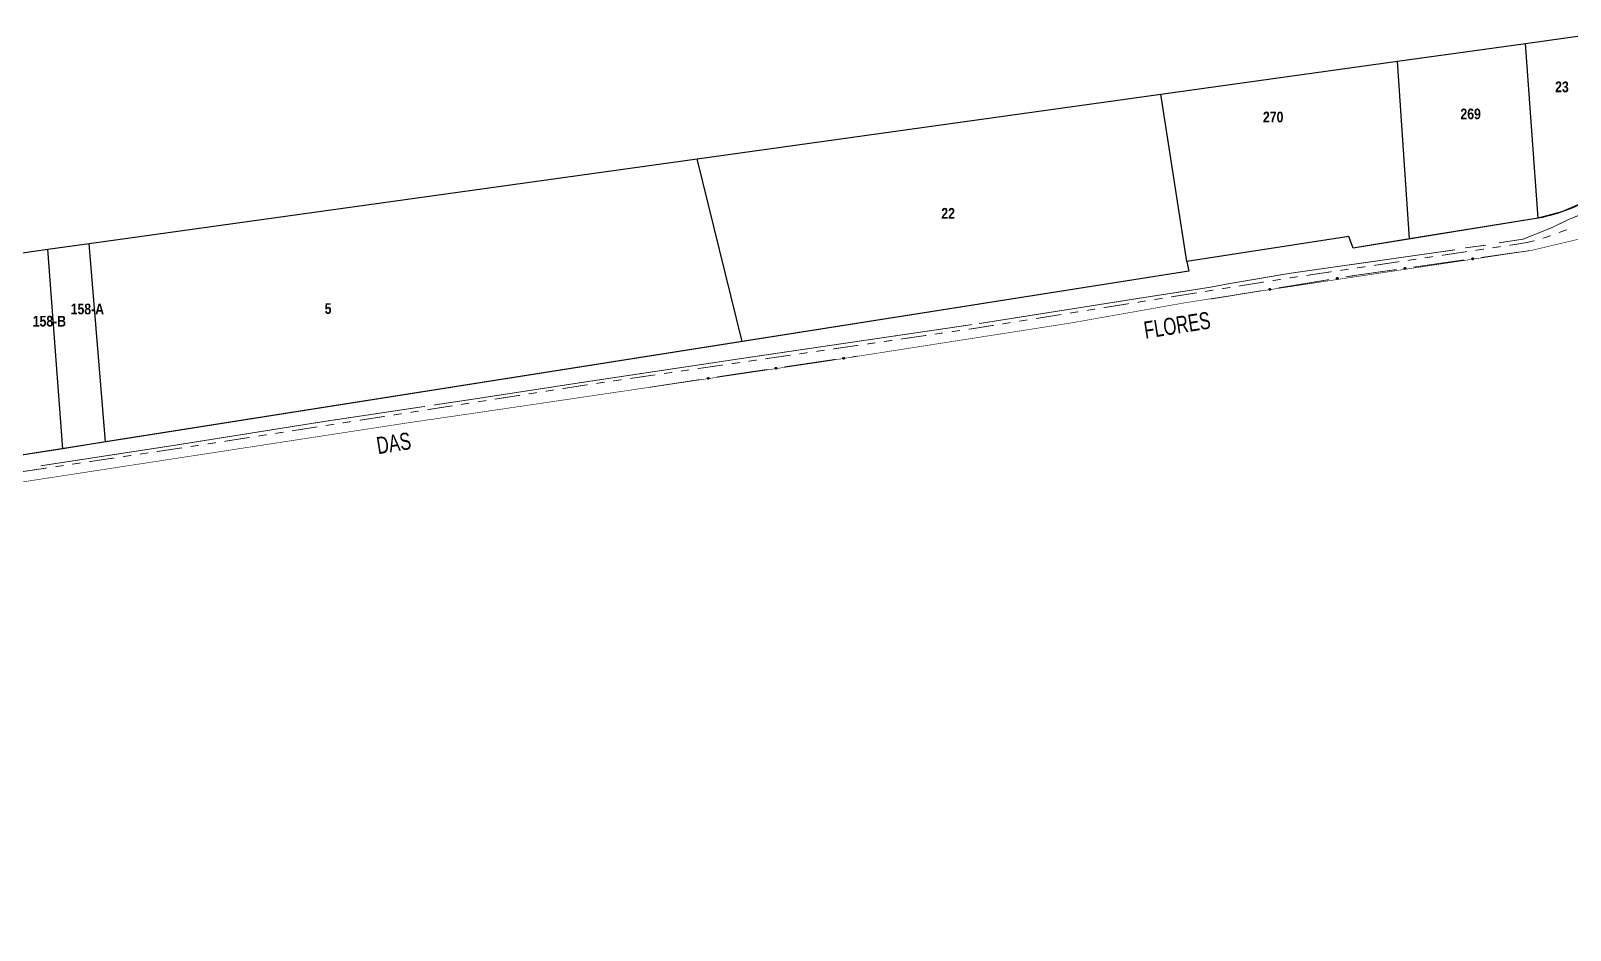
# Model space of a CAD drawing. Extents: x 203591 to 208218, y 4854879 to 4857795.
# Drawn here: x 205002.6 to 205362.7, y 4854879 to 4855089.5 of the extents above; entities that cross this region are included whole.
import ezdxf
from ezdxf.enums import TextEntityAlignment as Align

# ---------------------------------------------------------------- set-up
doc = ezdxf.new("R2010")
doc.units = 0
doc.header["$LTSCALE"] = 1.5
doc.header["$MEASUREMENT"] = 0
doc.linetypes.add('PHANTOMX2', pattern=[5, 2.5, -0.5, 0.5, -0.5, 0.5, -0.5])
doc.linetypes.add('TRACO_05', pattern=[11, 7, -1, 0.5, -1, 0.5, -1])
for name, color, linetype in [('CD-MALHA-LOTES', 40, 'CONTINUOUS'), ('HD-VALAS-DRENOS', 170, 'CONTINUOUS'), ('LM-LIM-SETOR-FISCAL', 7, 'CONTINUOUS'), ('RU-QUADRAS', 210, 'CONTINUOUS'), ('SV-EIXO-RUA-N-PAV', 6, 'CONTINUOUS'), ('SV-RUA-NAO-PAV-S-GUIA-C-GUIA', 7, 'PHANTOMX2'), ('SV-TXT-RUA-N-PAV-S-GUIA-C-GUIA', 7, 'CONTINUOUS'), ('Th_NmrPorta', 7, 'CONTINUOUS')]:
    doc.layers.add(name, color=color, linetype=linetype)
doc.styles.add('3188-25-2D_TXTB$0$ARIAL', font='ARIAL.TTF')
doc.styles.get("Standard").update_dxf_attribs({"font": 'swisscbo.ttf'})
doc.linetypes.add('Limite', pattern='A,20,-3,[130,ltypeshp.shx,S=6.35,R=0,X=0,Y=0],-3,20', length=46)

msp = doc.modelspace()

# ---------------------------------------------------------------- linework, layer by layer
at = {"layer": 'CD-MALHA-LOTES', "linetype": 'Continuous', "flags": 128}
for points in [[(205352.18, 4855086.53), (205371.1, 4855089.17)], [(205322.23, 4855082.36), (205352.18, 4855086.53)], [(205355.18, 4855045.65), (205352.18, 4855086.53)], [(205266.92, 4855074.64), (205322.23, 4855082.36)], [(205325.07, 4855040.76), (205322.23, 4855082.36)], [(205158.44, 4855059.51), (205266.92, 4855074.64)], [(205273.01, 4855035.5), (205266.92, 4855074.64)], [(205016.27, 4855039.68), (205158.44, 4855059.51)], [(205169.02, 4855016.74), (205158.44, 4855059.51)], [(205374.06, 4855058.83), (205373.76, 4855056.38), (205373.14, 4855054.89), (205372.24, 4855053.71), (205370.73, 4855052.38), (205368.65, 4855051.04), (205364.52, 4855048.72), (205360.69, 4855047.1), (205355.18, 4855045.65)], [(205355.18, 4855045.65), (205325.07, 4855040.76)], [(205310.88, 4855041.34), (205273.01, 4855035.5)], [(205311.87, 4855038.63), (205310.88, 4855041.34)], [(205325.07, 4855040.76), (205311.87, 4855038.63)], [(204997.44, 4855037.06), (205006.63, 4855038.34)], [(205006.63, 4855038.34), (205016.27, 4855039.68)], [(205010.09, 4854991.66), (205006.63, 4855038.34)], [(205020.12, 4854993.25), (205016.27, 4855039.68)], [(205273.43, 4855033.22), (205169.02, 4855016.74)], [(205273.01, 4855035.5), (205273.43, 4855033.22)], [(205169.02, 4855016.74), (205020.12, 4854993.25)], [(205020.12, 4854993.25), (205010.09, 4854991.66)], [(205010.09, 4854991.66), (205000.47, 4854990.15)]]:
    msp.add_lwpolyline(points, dxfattribs=at)
at = {"layer": 'HD-VALAS-DRENOS', "linetype": 'TRACO_05', "const_width": 0.18, "flags": 128}
for points in [[(205366.92, 4855047.2), (205362.21, 4855045.29), (205358.37, 4855043.42), (205351.67, 4855040.72), (205345.97, 4855039.86)], [(205335.74, 4855038.23), (205297.2, 4855032.74), (205282.41, 4855030.22), (205278.5, 4855029.47), (205262.07, 4855026.92), (205224.4, 4855020.96)], [(205342.94, 4855039.31), (205338.1, 4855038.68)], [(205096.82, 4855001.88), (205107.52, 4855003.49), (205132.82, 4855007.38), (205170.81, 4855013.08), (205222.78, 4855020.73)], [(205004.93, 4854987.67), (205036.62, 4854992.53), (205070.59, 4854997.95), (205094.82, 4855001.58)]]:
    msp.add_lwpolyline(points, dxfattribs=at)
at = {"layer": 'LM-LIM-SETOR-FISCAL', "linetype": 'Limite', "ltscale": 0.1, "const_width": 0.13, "flags": 128}
msp.add_lwpolyline([(205796.415, 4856248.315), (205682.51, 4856182.65), (205659.3, 4856170.51), (205621.44, 4856158.01), (205507.35, 4856123.37), (205407.36, 4856092.31), (205394.74, 4856089.5), (205362.25, 4856082.61), (205354.69, 4856080.34), (205337.55, 4856076.77), (205289.87, 4856073.56), (205229.36, 4856070.3), (205219.27, 4856069.56), (205147.92, 4856065.7), (205113.32, 4856064.4), (205090.92, 4856063.16), (205009.9, 4856058.92), (204851.88, 4856050.7), (204687.08, 4856042.13), (204637.14, 4856038.78), (204603.03, 4856036.66), (204553.89, 4856035.32), (204520.66, 4856035.13), (204502.57, 4856037.61), (204484.57, 4856041.23), (204412.67, 4856060.75), (204330.68, 4856083.79), (204299.16, 4856093.11), (204270.41, 4856101.78), (204253.26, 4856107.22), (204244.69, 4856110.17), (204218.41, 4856111.79), (204202.69, 4856112.17), (204189.55, 4856111.98), (204142.89, 4856109.12), (204035.38, 4856102.27), (203993.42, 4856098.93), (203985.94, 4856098.57), (203969, 4856097.51), (203907.01, 4856092.75), (203828.45, 4856087.6), (203806.83, 4856085.89), (203745.43, 4856081.58), (203724.99, 4856080.15), (203677.22, 4856076.56), (203633.71, 4856071.22), (203591.04, 4856063.51), (203660.37, 4856023.03), (203705.27, 4855996.41), (203743.77, 4855973.31), (203818.31, 4855928.72), (203887.09, 4855887.86), (203952.66, 4855848.85), (204025, 4855805.96), (204088.2, 4855766.95), (204107.49, 4855755.62), (204177.8, 4855715.26), (204283.05, 4855651.55), (204316.3, 4855629.3), (204344.05, 4855608.74), (204359.413431, 4855596.133587), (204366.73, 4855590.13), (204395.58, 4855561.78), (204414.87, 4855540.12), (204436.53, 4855514.57), (204458.95, 4855485.04), (204486.36, 4855444.86), (204505.82, 4855416.26), (204534.16, 4855377.59), (204568.85, 4855328.27), (204604.98, 4855276.24), (204637.1, 4855229.79), (204661.77, 4855193.9), (204679.77, 4855167.91), (204703.32, 4855133.45), (204736.81, 4855084.64), (204752.67, 4855062.31), (204783.23, 4855019.37), (204803.12, 4854991.18), (204834.249649, 4854948.199642), (204845.64, 4854959.83), (204876.75, 4854964.71), (204914.35, 4854970.84), (204996.87, 4854983.31), (205090.66, 4854997.71), (205105.98, 4854999.94), (205187.94, 4855012.05), (205245.94, 4855021.11), (205272.68, 4855025.85), (205289.82, 4855028.52), (205353.63, 4855038.1), (205379.87, 4855044.32), (205380.17, 4855053.59), (205399.55, 4855054.95), (205426.54, 4855056.03), (205437.99, 4855056.62), (205499.63, 4855060.67), (205539.31, 4855063.19), (205567.09, 4855064.98), (205582.41, 4855066.09), (205635.91, 4855070), (205692.95, 4855073.42), (205739.37, 4855076.32), (205755.85, 4855076.88), (205779.09, 4855078.91), (205796.39, 4855080.33), (205832.27, 4855082.2), (205855.36, 4855083.58), (205884.96, 4855084.97), (205904.85, 4855085.43), (205945.85, 4855088.06), (205975.45, 4855089.94), (205990.04, 4855090.61), (206010.45, 4855091.62), (206021.42, 4855091.93), (206022.38, 4855094.63), (206023.19, 4855099.07), (206023.73, 4855105.32), (206023.73, 4855114.57), (206023.61, 4855122.77), (206023.73, 4855128.91), (206023.31, 4855148.74), (206059.09, 4855155.08), (206090.43, 4855139.24), (206138.56, 4855111.07), (206178.75, 4855088.19), (206206.79, 4855072.52), (206222.46, 4855062.86), (206230.38, 4855057.64), (206237.19, 4855052.51), (206245.02, 4855046.96), (206277.61, 4855028.92), (206315.11, 4855009.06), (206322.43, 4855004.94), (206334.61, 4854998.15), (206344.05, 4854991.94), (206370.01, 4854978.16), (206377.13, 4854974.52), (206383.62, 4854970.88), (206391.86, 4854965.97), (206400.96, 4854960.99), (206409.67, 4854956.24), (206418.06, 4854951.81), (206428.03, 4854946.58), (206436.74, 4854941.99), (206446.39, 4854936.45), (206454.94, 4854931.86), (206463.33, 4854927.27), (206473.94, 4854921.41), (206483.44, 4854916.66), (206493.49, 4854911.28), (206502.2, 4854906.53), (206509.16, 4854902.73), (206517.55, 4854899.17), (206528.48, 4854896), (206549.69, 4854889.67), (206564.41, 4854883.97), (206567.2, 4854879.08), (206570.83, 4854883.26), (206576.05, 4854891.17), (206582.86, 4854902.57), (206588.24, 4854910.17), (206594.1, 4854919.67), (206601.38, 4854929.09), (206611.99, 4854937.95), (206625.76, 4854949.98), (206640.32, 4854965.18), (206646.34, 4854973.73), (206650.93, 4854980.7), (206656.31, 4854989.4), (206659.8, 4854993.84), (206666.37, 4855000.56), (206674.91, 4855008.32), (206682.51, 4855016.24), (206687.1, 4855021.3), (206689.8, 4855026.21), (206695.97, 4855035.87), (206702.46, 4855046.95), (206709.74, 4855060.01), (206715.44, 4855068.88), (206721.77, 4855075.21), (206727.79, 4855082.65), (206732.22, 4855088.66), (206736.5, 4855097.05), (206739.58, 4855106.79), (206740.85, 4855116.29), (206741.17, 4855125.63), (206741.64, 4855134.02), (206741.17, 4855142.09), (206742.12, 4855150.72), (206742.75, 4855160.06), (206742.43, 4855173.36), (206743.07, 4855183.81), (206745.76, 4855192.36), (206748.45, 4855197.74), (206758.11, 4855205.5), (206768.24, 4855208.82), (206775.2, 4855210.56), (206778.84, 4855212.3), (206783.44, 4855216.26), (206786.6, 4855221.64), (206789.29, 4855225.29), (206792.14, 4855229.4), (206795.63, 4855232.73), (206801.01, 4855234.47), (206808.45, 4855236.21), (206816.52, 4855237.63), (206822.22, 4855240.17), (206827.6, 4855242.54), (206831.4, 4855244.28), (206836.63, 4855244.44), (206839.95, 4855243.97), (206842.19, 4855243.65), (206845.62, 4855240.46), (206849.62, 4855235.99), (206854.58, 4855232.12), (206859.64, 4855229.78), (206864.76, 4855227.39), (206870.2, 4855225.04), (206874.73, 4855222.3), (206878.92, 4855219.29), (206882.98, 4855215.83), (206887.98, 4855212.7), (206893.95, 4855209.85), (206900.29, 4855207.85), (206907.15, 4855206.19), (206913.73, 4855205.04), (206920.81, 4855203.6), (206927.56, 4855201.94), (206933.6, 4855200.48), (206939.89, 4855199.17), (206945.67, 4855197.5), (206951.88, 4855196.77), (206955.646692, 4855197.169441), (206957.306662, 4855197.34315), (206961.862616, 4855199.664984), (206966.527907, 4855198.429918), (206972.051755, 4855197.762708), (206977.408644, 4855196.392723), (206983.226231, 4855195.866614), (206988.517313, 4855195.575902), (206994.381656, 4855194.986132), (206999.439545, 4855194.39722), (207005.614593, 4855193.621657), (207012.363297, 4855193.601324), (207017.572169, 4855195.36525), (207023.03395, 4855199.405412), (207027.732957, 4855202.047994), (207032.274552, 4855204.906141), (207036.833943, 4855207.976499), (207041.709791, 4855210.664404), (207047.645836, 4855212.460922), (207053.627362, 4855214.050921), (207060.025663, 4855216.416757), (207065.622577, 4855219.182648), (207071.297192, 4855222.28006), (207076.000549, 4855226.442043), (207079.81713, 4855231.025691), (207081.103271, 4855236.760794), (207082.59759, 4855241.307754), (207088.023389, 4855243.939561), (207090.578395, 4855249.590665), (207089.808985, 4855256.17649), (207088.296416, 4855261.394437), (207091.682817, 4855264.782116), (207096.437455, 4855266.14688), (207101.10609, 4855269.633922), (207105.023599, 4855274.180832), (207109.741577, 4855275.556417), (207115.560457, 4855275.105675), (207120.834136, 4855274.222138), (207125.843848, 4855273.366924), (207131.736831, 4855271.630579), (207137.125757, 4855270.101991), (207140.28442, 4855270.079902), (207149.515925, 4855272.920652), (207159.750695, 4855279.150512), (207168.205506, 4855287.160332), (207178.440276, 4855293.835183), (207190.455007, 4855299.175063), (207198.909818, 4855306.294903), (207210.479558, 4855312.524764), (207226.054209, 4855320.312089), (207238.95892, 4855331.88183), (207248.7487, 4855350.571411), (207250.973651, 4855379.940753), (207256.758521, 4855404.860194), (207263.433371, 4855423.994765), (207271.888182, 4855446.689256), (207282.567942, 4855472.943668), (207294.805168, 4855494.970674), (207326.84445, 4855524.340016), (207365.558582, 4855558.159258), (207387.072345, 4855586.866424), (207407.157013, 4855615.155159), (207422.962295, 4855638.924947), (207434.532036, 4855666.069339), (207438.091956, 4855689.65381), (207436.311996, 4855734.152813), (207437.646966, 4855776.64936), (207435.867006, 4855804.683732), (207437.201976, 4855838.502973), (207442.986846, 4855862.087445), (207450.106687, 4855888.786846), (207460.341457, 4855908.811397), (207484.893222, 4855935.842551), (207514.888754, 4855951.474025), (207555.868566, 4855955.698748), (207618.394465, 4855944.291996), (207657.684388, 4855935.842551), (207679.230475, 4855930.772883), (207701.081061, 4855927.500978), (207727.335472, 4855933.285849), (207757.594794, 4855943.075629), (207797.198906, 4855948.41551), (207840.362939, 4855943.520619), (207880.857031, 4855931.060899), (207908.46854, 4855922.081144), (207928.081857, 4855916.750273), (207978.978222, 4855907.32502), (207988.919986, 4855905.773418), (208022.363859, 4855902.136547), (208058.853041, 4855901.246567), (208090.002343, 4855903.026527), (208114.955167, 4855908.683361), (208130.682304, 4855913.813432), (208161.847626, 4855928.407512), (208188.891822, 4855948.61949), (208218.286591, 4855981.057933), (208187.445907, 4855991.449903), (208165.321069, 4856010.222493), (208159.224361, 4856022.94), (208156.58974, 4856039.12589), (208148.685879, 4856065.472094), (208141.72335, 4856085.385589), (208131.121743, 4856100.600365), (208114.978287, 4856123.563692), (208106.091421, 4856139.449948), (208093.205298, 4856162.116022), (208084.73682, 4856199.326829), (208076.797221, 4856229.27502), (208073.616124, 4856257.1496), (208067.838157, 4856284.431712), (208065.021572, 4856320.096316), (208063.518292, 4856367.226456), (208062.416051, 4856397.165935), (208051.054374, 4856419.94066), (208041.168955, 4856425.250761), (208034.147983, 4856457.455812), (208021.67975, 4856492.348298), (208031.159526, 4856541.689942), (208020.976111, 4856586.808408), (208019.467809, 4856600.268866), (208028.327718, 4856624.553543), (208027.926294, 4856671.90573), (208026.162133, 4856750.628679), (208030.440265, 4856795.701991), (208034.406877, 4856848.418794), (208036.125381, 4856871.257936), (208022.299519, 4856927.922659), (208010.560024, 4856953.886397), (208008.303255, 4856989.771934), (207999.795743, 4857038.357717), (207992.204293, 4857055.360826), (207973.187812, 4857100.767903), (207964.482023, 4857136.653753), (207955.32649, 4857174.790688), (207947.06, 4857205.66), (207936.24, 4857242.09), (207927.67, 4857273.58), (207918.98, 4857320.37), (207891.61, 4857379.79), (207864.78, 4857442.58), (207832.53, 4857508.13), (207814.62, 4857556.12), (207809.96, 4857575.68), (207785.03, 4857617.04), (207772.89, 4857638.07), (207748.63, 4857685.56), (207726.14, 4857726.05), (207670.54, 4857791.94), (207637.716929, 4857752.579866), (207327.499503, 4857249.046871), (207320.676618, 4857251.493261), (207314.080136, 4857253.877844), (207301.63279, 4857226.347664), (207278.712679, 4857178.433894), (207276.5774, 4857174.787641), (207262.892453, 4857152.57806), (207252.462304, 4857134.399802), (207240.885989, 4857115.917861), (207229.906692, 4857098.269253), (207214.91377, 4857077.033986), (207202.397592, 4857060.643753), (207187.795384, 4857042.763498), (207183.851205, 4857038.068132), (207172.84771, 4857025.964287), (207149.87276, 4857002.228535), (207122.979462, 4856978.24558), (207115.279823, 4856971.792429), (207096.554824, 4856956.721089), (207093.179038, 4856954.256239), (207063.969674, 4856931.265115), (207039.009706, 4856911.05036), (207002.55255, 4856880.952023), (206995.622513, 4856875.427191), (206955.697742, 4856843.197587), (206925.76, 4856819.17), (206889.95, 4856790.29), (206863.87, 4856769.12), (206847.05, 4856755.62), (206812.934473, 4856729.478313), (206791.2, 4856713), (206771.48, 4856697.98), (206751.62, 4856684.07), (206724.81, 4856665.42), (206695.34, 4856644.45), (206670.42, 4856628.03), (206663.08, 4856623.07), (206633.21, 4856602.21), (206600.85, 4856580.16), (206591.4, 4856573.83), (206573.31, 4856561.53), (206563.13, 4856555.38), (206553.22, 4856549.54), (206544.9, 4856545.03), (206536.19, 4856541.04), (206524.84, 4856536.19), (206513.22, 4856531.58), (206498.3, 4856526.31), (206481.81, 4856521.39), (206460.98, 4856515.61), (206436.55, 4856509.25), (206404.85, 4856501.32), (206376.503498, 4856494.172169), (206338.854515, 4856484.264542), (206332.61, 4856481.61), (206321.41, 4856478.45), (206309.98, 4856474.91), (206297.27, 4856470.73), (206283.09, 4856465.93), (206265.98, 4856460.4), (206237.37, 4856450.17), (206227.79, 4856446.64), (206207.64, 4856438.98), (206187.88, 4856431.02), (206170.1, 4856423.58), (206145.59, 4856412.49), (206123.09, 4856402.3), (206095.56, 4856389.84), (206084.72388, 4856385.188271), (206064.4, 4856375.95), (206043.92, 4856366.69), (206002.95, 4856348.23), (205973.98, 4856334.81), (205918.83, 4856309.59), (205889.94, 4856296.39), (205871.28, 4856287.81), (205863.09, 4856283.51), (205834.67, 4856269.04), (205796.415, 4856248.315)], dxfattribs=at)
at = {"layer": 'RU-QUADRAS', "color": 6, "linetype": 'Continuous'}
msp.add_lwpolyline([(204671.74, 4855233.19), (205349.53, 4855336.89), (205371.1, 4855089.17), (205374.06, 4855058.83), (205373.76, 4855056.38, -0.2098970509), (205368.65, 4855051.04, -0.101494221), (205355.18, 4855045.65), (205311.87, 4855038.63), (205310.88, 4855041.34), (205273.01, 4855035.5), (205273.43, 4855033.22), (205000.47, 4854990.15), (205000.49, 4854989.01), (204989.08, 4854987.74), (204988.92, 4854989.2), (204842.03, 4854964.17), (204815.26, 4855011.65), (204825.16, 4855013.03)], format="xyb", close=True, dxfattribs=at)
at = {"layer": 'SV-EIXO-RUA-N-PAV', "flags": 128}
for points in [[(205339.699754, 4855036.228973), (205339.72857, 4855036.268491), (205339.761417, 4855036.296562), (205339.795552, 4855036.312089), (205339.829294, 4855036.317945), (205339.864488, 4855036.320048), (205339.900439, 4855036.31434), (205339.938937, 4855036.299166), (205339.978781, 4855036.270537), (205340.005326, 4855036.234998), (205340.022339, 4855036.202347), (205340.030471, 4855036.167515), (205340.031941, 4855036.133291), (205340.024777, 4855036.096144), (205340.009018, 4855036.05728), (205339.979262, 4855036.017911), (205339.94687, 4855035.990612), (205339.913459, 4855035.97646), (205339.878389, 4855035.968507), (205339.842433, 4855035.966791), (205339.807175, 4855035.972597), (205339.768074, 4855035.988534), (205339.729606, 4855036.018419), (205339.70201, 4855036.050414), (205339.687393, 4855036.083618), (205339.68034, 4855036.118321), (205339.677801, 4855036.153595), (205339.682035, 4855036.189972), (205339.699754, 4855036.228973)], [(205323.858926, 4855033.977712), (205323.887742, 4855034.01723), (205323.920589, 4855034.045301), (205323.954724, 4855034.060828), (205323.988466, 4855034.066684), (205324.02366, 4855034.068787), (205324.059611, 4855034.063078), (205324.098109, 4855034.047904), (205324.137954, 4855034.019276), (205324.164498, 4855033.983737), (205324.181512, 4855033.951086), (205324.189643, 4855033.916254), (205324.191113, 4855033.88203), (205324.183949, 4855033.844882), (205324.168191, 4855033.806019), (205324.138434, 4855033.76665), (205324.106043, 4855033.739351), (205324.072632, 4855033.725199), (205324.037562, 4855033.717245), (205324.001606, 4855033.715529), (205323.966348, 4855033.721336), (205323.927246, 4855033.737273), (205323.888779, 4855033.767158), (205323.861182, 4855033.799153), (205323.846565, 4855033.832357), (205323.839512, 4855033.867059), (205323.836974, 4855033.902333), (205323.841207, 4855033.938711), (205323.858926, 4855033.977712)], [(205292.238849, 4855029.05735), (205292.266809, 4855029.097478), (205292.299045, 4855029.126249), (205292.332838, 4855029.142506), (205292.366446, 4855029.149086), (205292.401587, 4855029.151945), (205292.437652, 4855029.147011), (205292.476467, 4855029.132668), (205292.516918, 4855029.104903), (205292.54422, 4855029.069944), (205292.561932, 4855029.037666), (205292.570811, 4855029.003016), (205292.573016, 4855028.968832), (205292.566652, 4855028.931539), (205292.551733, 4855028.892346), (205292.52283, 4855028.852346), (205292.491033, 4855028.824357), (205292.457934, 4855028.80949), (205292.423043, 4855028.800784), (205292.387132, 4855028.798295), (205292.351758, 4855028.803343), (205292.312323, 4855028.818435), (205292.273221, 4855028.847486), (205292.244943, 4855028.878881), (205292.229616, 4855028.911762), (205292.221818, 4855028.946306), (205292.218522, 4855028.981517), (205292.221972, 4855029.017977), (205292.238849, 4855029.05735)], [(205308.027612, 4855031.648673), (205308.055572, 4855031.688801), (205308.087808, 4855031.717571), (205308.121601, 4855031.733829), (205308.155209, 4855031.740409), (205308.19035, 4855031.743268), (205308.226415, 4855031.738334), (205308.265231, 4855031.723991), (205308.305681, 4855031.696226), (205308.332984, 4855031.661266), (205308.350695, 4855031.628989), (205308.359574, 4855031.594339), (205308.36178, 4855031.560155), (205308.355416, 4855031.522862), (205308.340496, 4855031.483668), (205308.311593, 4855031.443669), (205308.279796, 4855031.41568), (205308.246697, 4855031.400813), (205308.211806, 4855031.392107), (205308.175895, 4855031.389618), (205308.140521, 4855031.394666), (205308.101086, 4855031.409758), (205308.061985, 4855031.438809), (205308.033707, 4855031.470203), (205308.018379, 4855031.503085), (205308.010581, 4855031.537628), (205308.007285, 4855031.572839), (205308.010736, 4855031.6093), (205308.027612, 4855031.648673)], [(205192.574294, 4855012.956484), (205192.602882, 4855012.996167), (205192.635568, 4855013.024426), (205192.669613, 4855013.040149), (205192.70332, 4855013.046199), (205192.738502, 4855013.048504), (205192.774485, 4855013.043002), (205192.813069, 4855013.02805), (205192.853078, 4855012.99965), (205192.879826, 4855012.964265), (205192.897027, 4855012.931712), (205192.905359, 4855012.896927), (205192.907025, 4855012.862713), (205192.900074, 4855012.825524), (205192.884539, 4855012.786571), (205192.855009, 4855012.747032), (205192.822776, 4855012.719547), (205192.789446, 4855012.705203), (205192.754423, 4855012.697048), (205192.718477, 4855012.695126), (205192.683186, 4855012.70073), (205192.643994, 4855012.716442), (205192.605356, 4855012.746105), (205192.577576, 4855012.777941), (205192.562768, 4855012.81106), (205192.555516, 4855012.845722), (205192.552775, 4855012.880981), (205192.556799, 4855012.917382), (205192.574294, 4855012.956484)], [(205160.923932, 4855008.235913), (205160.952333, 4855008.275731), (205160.984884, 4855008.304145), (205161.018854, 4855008.320029), (205161.052533, 4855008.326238), (205161.087703, 4855008.328709), (205161.123712, 4855008.323378), (205161.162367, 4855008.308608), (205161.202509, 4855008.280399), (205161.229425, 4855008.24514), (205161.246779, 4855008.212669), (205161.255276, 4855008.177924), (205161.257104, 4855008.143718), (205161.250329, 4855008.106497), (205161.234979, 4855008.06747), (205161.205636, 4855008.027792), (205161.173533, 4855008.000155), (205161.140272, 4855007.985654), (205161.105287, 4855007.977333), (205161.069351, 4855007.97524), (205161.034035, 4855007.980677), (205160.994768, 4855007.996204), (205160.95599, 4855008.025684), (205160.92806, 4855008.057388), (205160.913095, 4855008.090437), (205160.905679, 4855008.125064), (205160.902771, 4855008.160309), (205160.906623, 4855008.196729), (205160.923932, 4855008.235913)], [(205176.746661, 4855010.614252), (205176.77525, 4855010.653935), (205176.807935, 4855010.682194), (205176.84198, 4855010.697917), (205176.875688, 4855010.703967), (205176.910869, 4855010.706272), (205176.946852, 4855010.70077), (205176.985437, 4855010.685817), (205177.025445, 4855010.657418), (205177.052194, 4855010.622033), (205177.069394, 4855010.58948), (205177.077726, 4855010.554695), (205177.079393, 4855010.52048), (205177.072442, 4855010.483292), (205177.056907, 4855010.444338), (205177.027377, 4855010.404799), (205176.995143, 4855010.377315), (205176.961814, 4855010.362971), (205176.92679, 4855010.354816), (205176.890845, 4855010.352893), (205176.855554, 4855010.358498), (205176.816362, 4855010.374209), (205176.777723, 4855010.403873), (205176.749943, 4855010.435709), (205176.735136, 4855010.468828), (205176.727883, 4855010.50349), (205176.725142, 4855010.538748), (205176.729167, 4855010.57515), (205176.746661, 4855010.614252)]]:
    msp.add_lwpolyline(points, close=True, dxfattribs=at)
for points in [[(205339.716325, 4855036.249861), (205339.912425, 4855036.305295)], [(205339.72857, 4855036.268491), (205339.900439, 4855036.31434)], [(205339.747226, 4855036.284574), (205339.873838, 4855036.314972)], [(205339.761417, 4855036.296562), (205339.864488, 4855036.320048)], [(205323.836974, 4855033.902333), (205324.164498, 4855033.983737)], [(205323.839512, 4855033.867059), (205324.181512, 4855033.951086)], [(205323.841207, 4855033.938711), (205324.137954, 4855034.019276)], [(205323.841838, 4855033.886314), (205324.167829, 4855033.968477)], [(205323.843793, 4855033.921048), (205324.146626, 4855034.001298)], [(205323.845671, 4855033.849646), (205324.184204, 4855033.930835)], [(205323.846565, 4855033.832357), (205324.189643, 4855033.916254)], [(205323.851152, 4855033.956549), (205324.114807, 4855034.031232)], [(205323.857418, 4855033.815482), (205324.187461, 4855033.898221)], [(205323.858926, 4855033.977712), (205324.098109, 4855034.047904)], [(205323.861182, 4855033.799153), (205324.191113, 4855033.88203)], [(205323.875497, 4855033.9986), (205324.071597, 4855034.054034)], [(205323.87727, 4855033.782469), (205324.182996, 4855033.861752)], [(205323.887742, 4855034.01723), (205324.059611, 4855034.063078)], [(205323.888779, 4855033.767158), (205324.183949, 4855033.844882)], [(205323.906398, 4855034.033312), (205324.03301, 4855034.06371)], [(205323.911599, 4855033.75427), (205324.173128, 4855033.824516)], [(205323.920589, 4855034.045301), (205324.02366, 4855034.068787)], [(205323.927246, 4855033.737273), (205324.168191, 4855033.806019)], [(205323.951914, 4855033.732435), (205324.145697, 4855033.784783)], [(205323.966348, 4855033.721336), (205324.138434, 4855033.76665)], [(205323.988184, 4855033.719672), (205324.115955, 4855033.751613)], [(205324.001606, 4855033.715529), (205324.106043, 4855033.739351)], [(205339.677801, 4855036.153595), (205340.005326, 4855036.234998)], [(205339.68034, 4855036.118321), (205340.022339, 4855036.202347)], [(205339.682035, 4855036.189972), (205339.978781, 4855036.270537)], [(205339.682666, 4855036.137575), (205340.008657, 4855036.219738)], [(205339.684621, 4855036.172309), (205339.987453, 4855036.252559)], [(205339.686499, 4855036.100908), (205340.025032, 4855036.182097)], [(205339.687393, 4855036.083618), (205340.030471, 4855036.167515)], [(205339.69198, 4855036.207811), (205339.955635, 4855036.282493)], [(205339.698246, 4855036.066743), (205340.028289, 4855036.149482)], [(205339.699754, 4855036.228973), (205339.938937, 4855036.299166)], [(205339.70201, 4855036.050414), (205340.031941, 4855036.133291)], [(205339.718098, 4855036.03373), (205340.023824, 4855036.113014)], [(205339.729606, 4855036.018419), (205340.024777, 4855036.096144)], [(205339.752427, 4855036.005531), (205340.013955, 4855036.075777)], [(205339.768074, 4855035.988534), (205340.009018, 4855036.05728)], [(205339.792742, 4855035.983696), (205339.986525, 4855036.036044)], [(205339.807175, 4855035.972597), (205339.979262, 4855036.017911)], [(205339.829012, 4855035.970934), (205339.956783, 4855036.002875)], [(205339.842433, 4855035.966791), (205339.94687, 4855035.990612)], [(205292.221972, 4855029.017977), (205292.516918, 4855029.104903)], [(205292.231531, 4855029.036025), (205292.49352, 4855029.116359)], [(205292.238849, 4855029.05735), (205292.476467, 4855029.132668)], [(205292.254967, 4855029.078589), (205292.44983, 4855029.138226)], [(205292.266809, 4855029.097478), (205292.437652, 4855029.147011)], [(205292.285114, 4855029.113958), (205292.411043, 4855029.147071)], [(205292.299045, 4855029.126249), (205292.401587, 4855029.151945)], [(205308.007285, 4855031.572839), (205308.332984, 4855031.661266)], [(205308.010581, 4855031.537628), (205308.350695, 4855031.628989)], [(205308.010736, 4855031.6093), (205308.305681, 4855031.696226)], [(205308.012493, 4855031.556928), (205308.336642, 4855031.646081)], [(205308.013701, 4855031.591696), (205308.314738, 4855031.678439)], [(205308.017114, 4855031.520352), (205308.353823, 4855031.608801)], [(205308.018379, 4855031.503085), (205308.359574, 4855031.594339)], [(205308.020295, 4855031.627348), (205308.282283, 4855031.707681)], [(205308.027612, 4855031.648673), (205308.265231, 4855031.723991)], [(205308.029592, 4855031.486447), (205308.35778, 4855031.576263)], [(205308.033707, 4855031.470203), (205308.36178, 4855031.560155)], [(205308.04373, 4855031.669912), (205308.238593, 4855031.729549)], [(205308.05015, 4855031.453869), (205308.3541, 4855031.539707)], [(205308.055572, 4855031.688801), (205308.226415, 4855031.738334)], [(205308.061985, 4855031.438809), (205308.355416, 4855031.522862)], [(205308.073877, 4855031.705281), (205308.199807, 4855031.738394)], [(205308.085077, 4855031.426415), (205308.345035, 4855031.502267)], [(205308.087808, 4855031.717571), (205308.19035, 4855031.743268)], [(205308.101086, 4855031.409758), (205308.340496, 4855031.483668)], [(205308.125852, 4855031.405452), (205308.318464, 4855031.461954)], [(205308.140521, 4855031.394666), (205308.311593, 4855031.443669)], [(205308.162388, 4855031.393472), (205308.289443, 4855031.428152)], [(205308.175895, 4855031.389618), (205308.279796, 4855031.41568)], [(205292.218522, 4855028.981517), (205292.54422, 4855029.069944)], [(205292.221818, 4855028.946306), (205292.561932, 4855029.037666)], [(205292.22373, 4855028.965606), (205292.547879, 4855029.054759)], [(205292.224938, 4855029.000373), (205292.525975, 4855029.087116)], [(205292.22835, 4855028.929029), (205292.565059, 4855029.017478)], [(205292.229616, 4855028.911762), (205292.570811, 4855029.003016)], [(205292.240829, 4855028.895125), (205292.569017, 4855028.984941)], [(205292.244943, 4855028.878881), (205292.573016, 4855028.968832)], [(205292.261386, 4855028.862547), (205292.565337, 4855028.948385)], [(205292.273221, 4855028.847486), (205292.566652, 4855028.931539)], [(205292.296313, 4855028.835092), (205292.556271, 4855028.910944)], [(205292.312323, 4855028.818435), (205292.551733, 4855028.892346)], [(205292.337089, 4855028.814129), (205292.529701, 4855028.870631)], [(205292.351758, 4855028.803343), (205292.52283, 4855028.852346)], [(205292.373625, 4855028.802149), (205292.500679, 4855028.83683)], [(205292.387132, 4855028.798295), (205292.491033, 4855028.824357)], [(205192.552775, 4855012.880981), (205192.879826, 4855012.964265)], [(205192.555516, 4855012.845722), (205192.897027, 4855012.931712)], [(205192.556799, 4855012.917382), (205192.853078, 4855012.99965)], [(205192.557731, 4855012.86499), (205192.883244, 4855012.949024)], [(205192.559487, 4855012.899734), (205192.861853, 4855012.981723)], [(205192.561775, 4855012.828345), (205192.899836, 4855012.911477)], [(205192.562768, 4855012.81106), (205192.905359, 4855012.896927)], [(205192.566641, 4855012.935277), (205192.829863, 4855013.011473)], [(205192.573718, 4855012.794248), (205192.90328, 4855012.878882)], [(205192.574294, 4855012.956484), (205192.813069, 4855013.02805)], [(205192.577576, 4855012.777941), (205192.907025, 4855012.862713)], [(205192.590744, 4855012.977467), (205192.786523, 4855013.034027)], [(205192.593759, 4855012.76135), (205192.899025, 4855012.842388)], [(205192.602882, 4855012.996167), (205192.774485, 4855013.043002)], [(205192.605356, 4855012.746105), (205192.900074, 4855012.825524)], [(205192.621445, 4855013.012357), (205192.747881, 4855013.043481)], [(205192.628249, 4855012.733349), (205192.88937, 4855012.805096)], [(205192.635568, 4855013.024426), (205192.738502, 4855013.048504)], [(205192.643994, 4855012.716442), (205192.884539, 4855012.786571)], [(205192.66869, 4855012.711746), (205192.862168, 4855012.765206)], [(205192.683186, 4855012.70073), (205192.855009, 4855012.747032)], [(205192.705032, 4855012.699192), (205192.832617, 4855012.731866)], [(205192.718477, 4855012.695126), (205192.822776, 4855012.719547)], [(205160.902771, 4855008.160309), (205161.229425, 4855008.24514)], [(205160.905679, 4855008.125064), (205161.246779, 4855008.212669)], [(205160.906623, 4855008.196729), (205161.202509, 4855008.280399)], [(205160.907803, 4855008.144341), (205161.232915, 4855008.229916)], [(205160.909394, 4855008.179094), (205161.211369, 4855008.262513)], [(205160.91202, 4855008.107716), (205161.249684, 4855008.192448)], [(205160.913095, 4855008.090437), (205161.255276, 4855008.177924)], [(205160.916381, 4855008.214671), (205161.179238, 4855008.292111)], [(205160.923932, 4855008.235913), (205161.162367, 4855008.308608)], [(205160.924124, 4855008.073676), (205161.253282, 4855008.159869)], [(205160.92806, 4855008.057388), (205161.257104, 4855008.143718)], [(205160.940284, 4855008.256974), (205161.135792, 4855008.314459)], [(205160.944321, 4855008.040873), (205161.2492, 4855008.123356)], [(205160.952333, 4855008.275731), (205161.123712, 4855008.323378)], [(205160.95599, 4855008.025684), (205161.250329, 4855008.106497)], [(205160.970819, 4855008.292008), (205161.097106, 4855008.323731)], [(205160.978944, 4855008.013036), (205161.239722, 4855008.086018)], [(205160.984884, 4855008.304145), (205161.087703, 4855008.328709)], [(205160.994768, 4855007.996204), (205161.234979, 4855008.06747)], [(205161.019486, 4855007.991624), (205161.212709, 4855008.046)], [(205161.034035, 4855007.980677), (205161.205636, 4855008.027792)], [(205161.055887, 4855007.979243), (205161.183316, 4855008.01252)], [(205161.069351, 4855007.97524), (205161.173533, 4855008.000155)], [(205176.725142, 4855010.538748), (205177.052194, 4855010.622033)], [(205176.727883, 4855010.50349), (205177.069394, 4855010.58948)], [(205176.729167, 4855010.57515), (205177.025445, 4855010.657418)], [(205176.730099, 4855010.522757), (205177.055612, 4855010.606792)], [(205176.731854, 4855010.557502), (205177.034221, 4855010.63949)], [(205176.734143, 4855010.486112), (205177.072203, 4855010.569245)], [(205176.735136, 4855010.468828), (205177.077726, 4855010.554695)], [(205176.739009, 4855010.593045), (205177.00223, 4855010.669241)], [(205176.746085, 4855010.452016), (205177.075648, 4855010.53665)], [(205176.746661, 4855010.614252), (205176.985437, 4855010.685817)], [(205176.749943, 4855010.435709), (205177.079393, 4855010.52048)], [(205176.763112, 4855010.635235), (205176.958891, 4855010.691794)], [(205176.766127, 4855010.419118), (205177.071392, 4855010.500156)], [(205176.77525, 4855010.653935), (205176.946852, 4855010.70077)], [(205176.777723, 4855010.403873), (205177.072442, 4855010.483292)], [(205176.793813, 4855010.670124), (205176.920248, 4855010.701249)], [(205176.800617, 4855010.391116), (205177.061738, 4855010.462863)], [(205176.807935, 4855010.682194), (205176.910869, 4855010.706272)], [(205176.816362, 4855010.374209), (205177.056907, 4855010.444338)], [(205176.841057, 4855010.369513), (205177.034536, 4855010.422974)], [(205176.855554, 4855010.358498), (205177.027377, 4855010.404799)], [(205176.877399, 4855010.356959), (205177.004985, 4855010.389634)], [(205176.890845, 4855010.352893), (205176.995143, 4855010.377315)]]:
    msp.add_lwpolyline(points, dxfattribs=at)
at = {"layer": 'SV-EIXO-RUA-N-PAV', "const_width": 0.18, "flags": 128}
for points in [[(205341.837597, 4855036.421612), (205352.728166, 4855037.969354)], [(205352.728166, 4855037.969354), (205353.320602, 4855038.053549)], [(205311.64, 4855032.13), (205322.036562, 4855033.607535)], [(205325.996769, 4855034.170351), (205337.87739, 4855035.858797)], [(205294.372056, 4855029.295908), (205306.213628, 4855031.2394)], [(205310.160819, 4855031.887231), (205311.147617, 4855032.049189)], [(205311.147617, 4855032.049189), (205311.64, 4855032.13)], [(205311.64, 4855032.13), (205311.708998, 4855031.806266)], [(205278.583474, 4855026.703494), (205278.86, 4855026.75)], [(205278.86, 4855026.75), (205290.424865, 4855028.648078)], [(205278.86, 4855026.75), (205278.86, 4855026.74825)], [(205178.883363, 4855010.81917), (205190.754087, 4855012.575844)], [(205194.710995, 4855013.161402), (205195.700222, 4855013.307792)], [(205195.700222, 4855013.307792), (205195.939117, 4855013.343143)], [(205147.243271, 4855006.033822), (205159.105548, 4855007.846662)], [(205163.05964, 4855008.450942), (205168.002255, 4855009.206292)], [(205168.002255, 4855009.206292), (205168.55, 4855009.29)], [(205168.55, 4855009.29), (205174.926454, 4855010.233612)], [(205168.55, 4855009.29), (205168.568503, 4855009.186321)]]:
    msp.add_lwpolyline(points, dxfattribs=at)
at = {"layer": 'SV-RUA-NAO-PAV-S-GUIA-C-GUIA', "const_width": 0.18, "flags": 128}
for points in [[(205352.360096, 4855039.927746), (205351.743851, 4855039.804732)], [(205353.217189, 4855040.098838), (205352.360096, 4855039.927746)], [(205353.33975, 4855040.128064), (205353.217189, 4855040.098838)], [(205354.312476, 4855040.36002), (205353.33975, 4855040.128064)], [(205357.0975, 4855041.183804), (205356.231809, 4855040.920252)], [(205357.186869, 4855041.216257), (205357.0975, 4855041.183804)], [(205358.126815, 4855041.557581), (205357.186869, 4855041.216257)], [(205361.32, 4855042.74), (205360.002768, 4855042.250954)], [(205361.886447, 4855042.921827), (205361.32, 4855042.74)], [(205330.609414, 4855036.631601), (205328.631137, 4855036.337623)], [(205338.522519, 4855037.80751), (205332.58769, 4855036.925578)], [(205342.479072, 4855038.395464), (205340.500796, 4855038.101487)], [(205346.435625, 4855038.983419), (205344.457348, 4855038.689442)], [(205349.71, 4855039.47), (205348.413901, 4855039.277396)], [(205350.262824, 4855039.554285), (205349.71, 4855039.47)], [(205350.391454, 4855039.576037), (205350.262824, 4855039.554285)], [(205351.743851, 4855039.804732), (205350.391454, 4855039.576037)], [(205306.870097, 4855033.103873), (205300.935268, 4855032.221942)], [(205310.82665, 4855033.691828), (205308.848374, 4855033.397851)], [(205314.783203, 4855034.279783), (205312.804927, 4855033.985805)], [(205322.696308, 4855035.455692), (205316.761479, 4855034.57376)], [(205326.652861, 4855036.043646), (205324.674585, 4855035.749669)], [(205283.154641, 4855029.421625), (205281.17983, 4855029.105203)], [(205291.053883, 4855030.687315), (205285.129451, 4855029.738048)], [(205295.003504, 4855031.32016), (205293.028694, 4855031.003738)], [(205298.956992, 4855031.927964), (205296.978716, 4855031.633987)], [(205259.456914, 4855025.624555), (205253.532482, 4855024.675287)], [(205263.406535, 4855026.2574), (205261.431725, 4855025.940978)], [(205267.356156, 4855026.890245), (205265.381346, 4855026.573823)], [(205275.255399, 4855028.155935), (205269.330967, 4855027.206668)], [(205279.20502, 4855028.78878), (205277.230209, 4855028.472358)], [(205235.759187, 4855021.827485), (205233.784377, 4855021.511062)], [(205243.658429, 4855023.093175), (205237.733998, 4855022.143907)], [(205247.608051, 4855023.72602), (205245.63324, 4855023.409597)], [(205251.557672, 4855024.358865), (205249.582861, 4855024.042442)], [(205215.994788, 4855018.769799), (205214.01567, 4855018.481546)], [(205219.953025, 4855019.346306), (205217.973907, 4855019.058052)], [(205223.48, 4855019.86), (205221.932144, 4855019.634559)], [(205223.910324, 4855019.92895), (205223.48, 4855019.86)], [(205227.859945, 4855020.561795), (205223.910324, 4855019.92895)], [(205231.809566, 4855021.19464), (205229.834755, 4855020.878217)], [(205188.287129, 4855014.734252), (205186.308011, 4855014.445999)], [(205196.203603, 4855015.887266), (205190.266248, 4855015.022506)], [(205200.16184, 4855016.463772), (205198.182722, 4855016.175519)], [(205204.120077, 4855017.040279), (205202.140959, 4855016.752026)], [(205212.036551, 4855018.193292), (205206.099196, 4855017.328532)], [(205164.537707, 4855011.275213), (205158.600352, 4855010.410453)], [(205168.495944, 4855011.851719), (205166.516826, 4855011.563466)], [(205172.454181, 4855012.428226), (205170.475063, 4855012.139972)], [(205180.370655, 4855013.581239), (205174.4333, 4855012.716479)], [(205184.328892, 4855014.157746), (205182.349774, 4855013.869492)], [(205140.788285, 4855007.816173), (205138.809167, 4855007.527919)], [(205148.704759, 4855008.969186), (205142.767404, 4855008.104426)], [(205152.662996, 4855009.545693), (205150.683878, 4855009.257439)], [(205156.621233, 4855010.122199), (205154.642115, 4855009.833946)], [(205117.064576, 4855004.186654), (205111.136285, 4855003.261792)], [(205121.016769, 4855004.803229), (205119.040673, 4855004.494942)], [(205124.968963, 4855005.419804), (205122.992866, 4855005.111517)], [(205132.873351, 4855006.652954), (205126.94506, 4855005.728092)], [(205136.830048, 4855007.239666), (205134.85093, 4855006.951413)], [(205093.351413, 4855000.487205), (205091.375316, 4855000.178917)], [(205101.255801, 4855001.720355), (205095.32751, 4855000.795492)], [(205105.207994, 4855002.33693), (205103.231898, 4855002.028642)], [(205109.160188, 4855002.953505), (205107.184091, 4855002.645217)], [(205069.638251, 4854996.787755), (205063.70996, 4854995.862892)], [(205073.590445, 4854997.40433), (205071.614348, 4854997.096042)], [(205077.542638, 4854998.020905), (205075.566541, 4854997.712617)], [(205085.447026, 4854999.254055), (205079.518735, 4854998.329192)], [(205089.39922, 4854999.87063), (205087.423123, 4854999.562342)], [(205045.925089, 4854993.088305), (205043.948992, 4854992.780017)], [(205053.829476, 4854994.321455), (205047.901185, 4854993.396592)], [(205057.78167, 4854994.93803), (205055.805573, 4854994.629742)], [(205061.733863, 4854995.554605), (205059.757767, 4854995.246317)], [(205022.191924, 4854989.519898), (205016.257669, 4854988.634117)], [(205026.148095, 4854990.110419), (205024.17001, 4854989.815159)], [(205030.104265, 4854990.70094), (205028.12618, 4854990.405679)], [(205038.016606, 4854991.881982), (205032.082351, 4854990.9962)], [(205041.972777, 4854992.472503), (205039.994692, 4854992.177242)], [(205006.367242, 4854987.157815), (205000.432987, 4854986.272033)], [(205010.323413, 4854987.748335), (205008.345328, 4854987.453075)], [(205014.279583, 4854988.338856), (205012.301498, 4854988.043596)]]:
    msp.add_lwpolyline(points, dxfattribs=at)

# ---------------------------------------------------------------- texts
at = {"layer": 'SV-TXT-RUA-N-PAV-S-GUIA-C-GUIA', "style": '3188-25-2D_TXTB$0$ARIAL', "width": 0.7}
for s, p in [('FLORES', (205263.306949, 4855017.401018)), ('DAS', (205083.839315, 4854990.377548))]:
    msp.add_text(s, height=4, rotation=9, dxfattribs=at).set_placement(p)
at = {"layer": 'Th_NmrPorta', "color": 1}
for s, p in [('23', (205359.135142, 4855076.368822)), ('270', (205290.803917, 4855069.314661)), ('269', (205336.983917, 4855070.024661)), ('22', (205215.574433, 4855046.767539)), ('158-A', (205011.944558, 4855024.371)), ('5', (205071.354433, 4855024.477539)), ('158-B', (205003.064558, 4855021.521))]:
    msp.add_text(s, height=2.5, dxfattribs=at).set_placement(p, align=Align.MIDDLE_LEFT)

doc.saveas('drawing.dxf')
